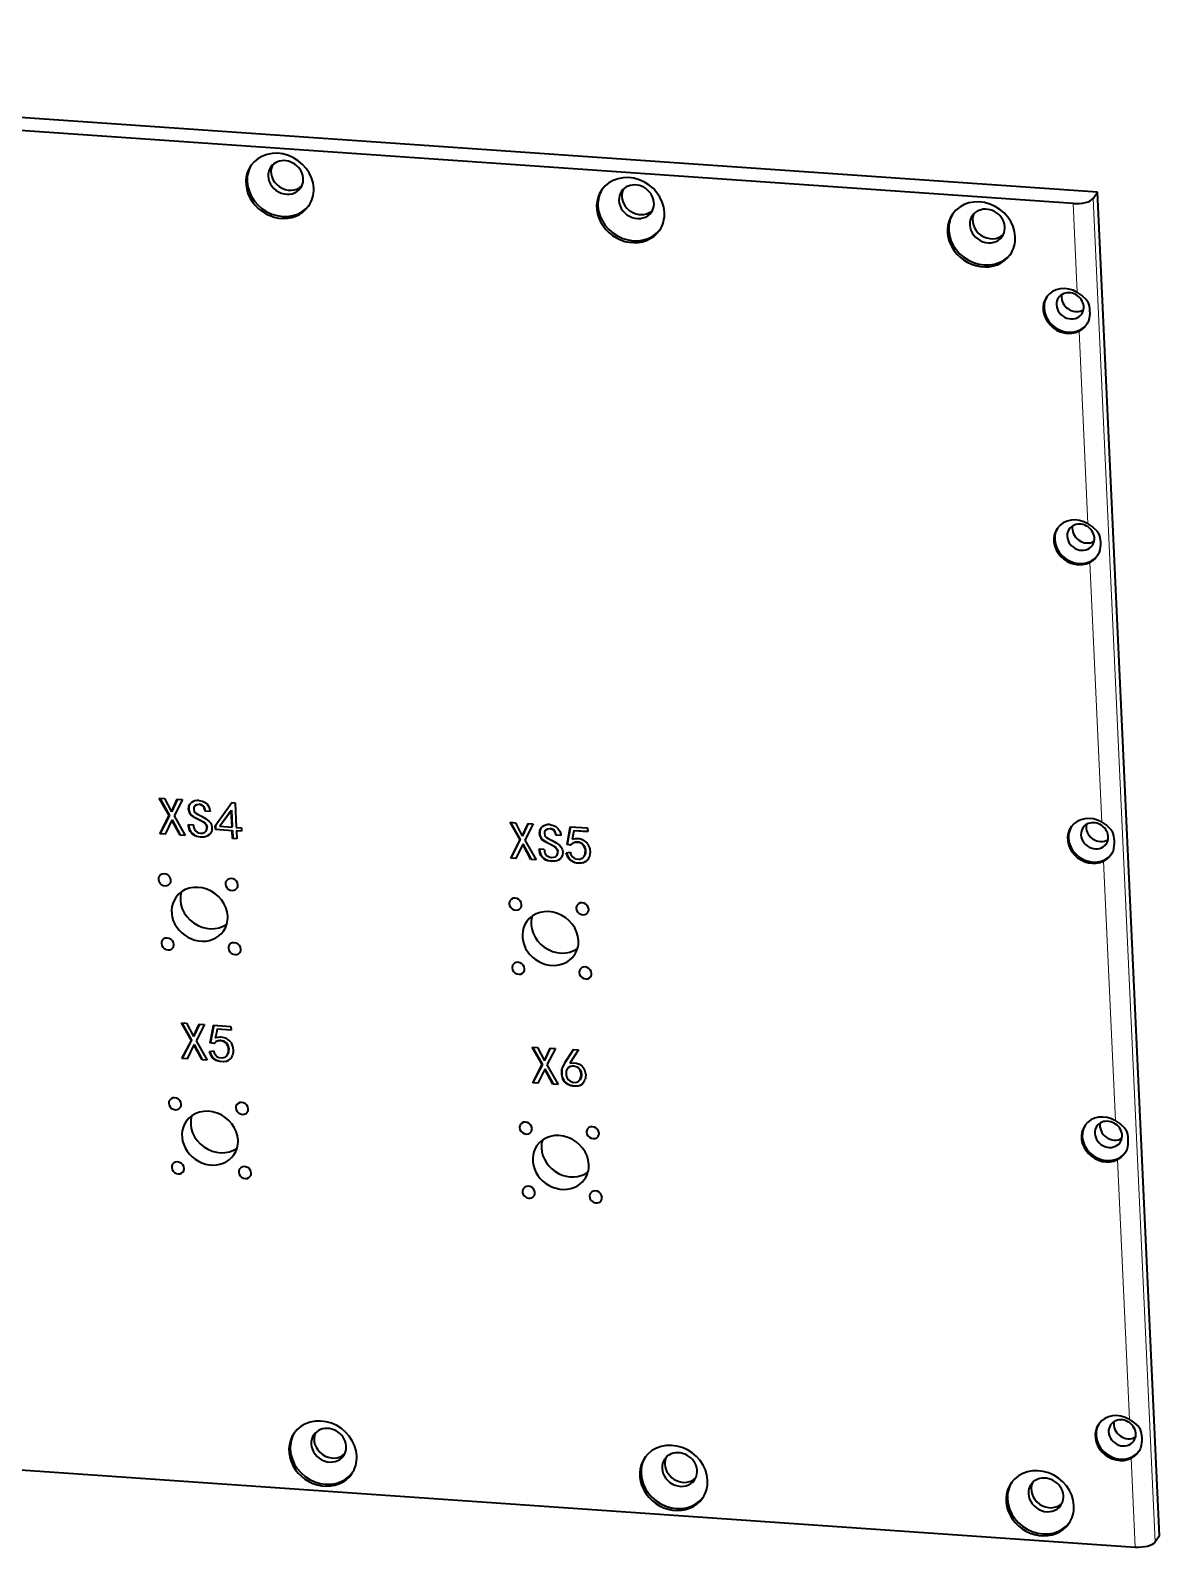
# Model space of a CAD drawing. Header units: millimetres. Extents: x -631 to 3210, y -561 to 2288.
# Drawn here: x 2818.6 to 2958, y 886.9 to 1074.2 of the extents above; entities that cross this region are included whole.
import ezdxf

# ---------------------------------------------------------------- set-up
doc = ezdxf.new("R2010")
doc.units = ezdxf.units.MM
doc.layers.get('0').update_dxf_attribs({"lineweight": 18})

msp = doc.modelspace()

# ---------------------------------------------------------------- linework, layer by layer
at = {"color": 7, "lineweight": 35}
for p, q in [((2950.302, 1054.247), (2661.716, 1074.229)), ((2947.299, 1052.849), (2662.561, 1072.565)), ((2957.968, 888.393), (2950.302, 1054.247)), ((2670.227, 906.711), (2954.965, 886.995))]:
    msp.add_line(p, q, dxfattribs=at)
at = {"color": 7, "lineweight": 13, "ltscale": 0.274456}
msp.add_line((2947.806, 1041.882), (2947.299, 1052.849), dxfattribs=at)
at = {"color": 7, "lineweight": 35, "ltscale": 0.023417}
for p, q in [((2949.763, 1053.481), (2950.302, 1054.247)), ((2957.968, 888.393), (2957.429, 887.627))]:
    msp.add_line(p, q, dxfattribs=at)
at = {"color": 7, "lineweight": 13}
for p, q in [((2957.429, 887.627), (2949.763, 1053.481)), ((2949.126, 1013.318), (2948.027, 1037.094)), ((2950.83, 976.462), (2949.347, 1008.531)), ((2952.533, 939.605), (2951.051, 971.674)), ((2954.237, 902.749), (2952.754, 934.818))]:
    msp.add_line(p, q, dxfattribs=at)
at = {"color": 7, "lineweight": 35, "ltscale": 0.062492}
for p, q in [((2835.758, 977.285), (2834.526, 979.46)), ((2881.767, 946.545), (2880.535, 948.72))]:
    msp.add_line(p, q, dxfattribs=at)
at = {"color": 7, "lineweight": 35, "ltscale": 0.01625}
for p, q in [((2834.526, 979.46), (2835.175, 979.415)), ((2836.742, 979.306), (2837.391, 979.261)), ((2877.815, 976.462), (2878.463, 976.417)), ((2835.244, 974.998), (2834.596, 975.043)), ((2837.73, 974.826), (2837.082, 974.871)), ((2844.013, 975.836), (2844.662, 975.791)), ((2844.682, 975.351), (2844.034, 975.396)), ((2878.532, 972.001), (2877.884, 972.046)), ((2877.911, 972.084), (2878.559, 972.039)), ((2881.018, 971.829), (2880.37, 971.874)), ((2837.247, 951.717), (2837.896, 951.672)), ((2882.751, 948.567), (2883.399, 948.522)), ((2837.965, 947.256), (2837.316, 947.301)), ((2837.343, 947.339), (2837.992, 947.294)), ((2840.451, 947.084), (2839.802, 947.129)), ((2881.253, 944.259), (2880.605, 944.303)), ((2880.631, 944.342), (2881.28, 944.297)), ((2883.739, 944.086), (2883.09, 944.131))]:
    msp.add_line(p, q, dxfattribs=at)
at = {"color": 7, "lineweight": 35, "ltscale": 0.061289}
msp.add_line((2834.577, 979.456), (2835.785, 977.323), dxfattribs=at)
at = {"color": 7, "lineweight": 35, "ltscale": 0.046691}
msp.add_line((2835.175, 979.415), (2836.033, 977.756), dxfattribs=at)
at = {"color": 7, "lineweight": 35, "ltscale": 0.042627}
for p, q in [((2836.033, 977.756), (2836.742, 979.306)), ((2879.32, 974.758), (2880.03, 976.309)), ((2882.041, 947.016), (2882.751, 948.567))]:
    msp.add_line(p, q, dxfattribs=at)
at = {"color": 7, "lineweight": 35, "ltscale": 0.001169}
for p, q in [((2836.06, 977.794), (2836.033, 977.756)), ((2838.961, 978.548), (2838.934, 978.509)), ((2840.017, 978.423), (2839.99, 978.385)), ((2843.405, 977.916), (2843.432, 977.954)), ((2835.785, 977.323), (2835.758, 977.285)), ((2842.014, 976.014), (2841.987, 975.976)), ((2843.5, 975.871), (2843.527, 975.91)), ((2834.623, 975.081), (2834.596, 975.043)), ((2838.581, 975.117), (2838.554, 975.079)), ((2841.466, 975.614), (2841.44, 975.575)), ((2843.52, 975.431), (2843.547, 975.47)), ((2844.061, 975.434), (2844.034, 975.396)), ((2882.16, 975.461), (2882.133, 975.423)), ((2882.249, 975.55), (2882.222, 975.512)), ((2883.305, 975.426), (2883.278, 975.387)), ((2883.491, 974.897), (2883.464, 974.858)), ((2885.7, 975.466), (2885.673, 975.428)), ((2879.394, 973.787), (2879.367, 973.749)), ((2884.863, 973.77), (2884.836, 973.731)), ((2877.911, 972.084), (2877.884, 972.046)), ((2880.397, 971.912), (2880.37, 971.874)), ((2886.101, 971.465), (2886.074, 971.427)), ((2838.78, 950.052), (2838.753, 950.013)), ((2841.674, 950.961), (2841.647, 950.922)), ((2838.827, 949.042), (2838.8, 949.004)), ((2841.298, 949.181), (2841.272, 949.142)), ((2837.343, 947.339), (2837.316, 947.301)), ((2839.829, 947.167), (2839.802, 947.129)), ((2842.074, 946.96), (2842.047, 946.922)), ((2843.299, 947.262), (2843.273, 947.224)), ((2881.794, 946.583), (2881.767, 946.545)), ((2882.115, 946.045), (2882.088, 946.007)), ((2884.26, 946.217), (2884.287, 946.256)), ((2885.438, 946.368), (2885.465, 946.406)), ((2880.631, 944.342), (2880.605, 944.303)), ((2883.117, 944.17), (2883.09, 944.131)), ((2884.182, 945.618), (2884.155, 945.58))]:
    msp.add_line(p, q, dxfattribs=at)
at = {"color": 7, "lineweight": 35, "ltscale": 0.041554}
for p, q in [((2836.751, 979.306), (2836.06, 977.794)), ((2880.039, 976.308), (2879.348, 974.797)), ((2882.76, 948.566), (2882.068, 947.054))]:
    msp.add_line(p, q, dxfattribs=at)
at = {"color": 7, "lineweight": 35, "ltscale": 0.056731}
for p, q in [((2837.391, 979.261), (2836.353, 977.243)), ((2880.679, 976.264), (2879.641, 974.246)), ((2840.111, 951.519), (2839.073, 949.501))]:
    msp.add_line(p, q, dxfattribs=at)
at = {"color": 7, "lineweight": 13, "ltscale": 0.001169}
for p, q in [((2838.174, 978.086), (2838.147, 978.048)), ((2838.16, 976.049), (2838.133, 976.011)), ((2838.469, 977.389), (2838.442, 977.351)), ((2840.167, 976.349), (2840.14, 976.31)), ((2839.651, 974.682), (2839.624, 974.643)), ((2840.431, 975.866), (2840.404, 975.828)), ((2840.69, 974.945), (2840.663, 974.907)), ((2881.462, 975.089), (2881.435, 975.051)), ((2885.848, 974.011), (2885.821, 973.973)), ((2881.448, 973.052), (2881.421, 973.013)), ((2882.728, 973.803), (2882.701, 973.765)), ((2883.455, 973.351), (2883.428, 973.313)), ((2883.719, 972.869), (2883.692, 972.83)), ((2887.132, 973.045), (2887.105, 973.007)), ((2882.939, 971.684), (2882.912, 971.646)), ((2885.297, 971.796), (2885.271, 971.758)), ((2886.799, 971.494), (2886.773, 971.456)), ((2842.442, 949.459), (2842.416, 949.421)), ((2842.89, 949.122), (2842.863, 949.084)), ((2841.272, 947.291), (2841.245, 947.253)), ((2842.774, 946.989), (2842.747, 946.951)), ((2886.196, 946.152), (2886.223, 946.19)), ((2884.895, 944.176), (2884.868, 944.137)), ((2886.588, 945.386), (2886.615, 945.424)), ((2886.7, 944.154), (2886.673, 944.115)), ((2885.85, 943.916), (2885.823, 943.878))]:
    msp.add_line(p, q, dxfattribs=at)
at = {"color": 7, "lineweight": 35, "ltscale": 0.00117}
msp.add_line((2838.872, 978.459), (2838.845, 978.42), dxfattribs=at)
at = {"color": 7, "lineweight": 35, "ltscale": 0.001176}
for p, q in [((2840.203, 977.894), (2840.176, 977.856)), ((2836.107, 976.785), (2836.079, 976.746)), ((2837.109, 974.909), (2837.082, 974.871)), ((2843.593, 974.486), (2843.566, 974.448)), ((2879.073, 974.325), (2879.046, 974.287)), ((2879.348, 974.797), (2879.32, 974.758)), ((2885.325, 973.686), (2885.297, 973.648)), ((2881.869, 972.12), (2881.841, 972.081)), ((2887.326, 971.767), (2887.298, 971.729)), ((2838.506, 949.581), (2838.479, 949.542)), ((2840.837, 949.264), (2840.81, 949.226)), ((2882.068, 947.054), (2882.041, 947.016)), ((2884.635, 946.877), (2884.608, 946.838))]:
    msp.add_line(p, q, dxfattribs=at)
at = {"color": 7, "lineweight": 35, "ltscale": 0.015577}
for p, q in [((2840.797, 977.813), (2840.176, 977.856)), ((2838.125, 976.192), (2838.747, 976.149)), ((2884.086, 974.815), (2883.464, 974.858))]:
    msp.add_line(p, q, dxfattribs=at)
at = {"color": 7, "lineweight": 35, "ltscale": 0.01483}
msp.add_line((2840.203, 977.894), (2840.795, 977.853), dxfattribs=at)
at = {"color": 7, "lineweight": 35, "ltscale": 0.088293}
msp.add_line((2841.419, 976.015), (2843.468, 978.892), dxfattribs=at)
at = {"color": 7, "lineweight": 35, "ltscale": 0.06008}
for p, q in [((2843.405, 977.916), (2841.987, 975.976)), ((2842.014, 976.014), (2843.432, 977.954))]:
    msp.add_line(p, q, dxfattribs=at)
at = {"color": 7, "lineweight": 35, "ltscale": 0.051173}
for p, q in [((2843.5, 975.871), (2843.405, 977.916)), ((2843.432, 977.954), (2843.527, 975.91))]:
    msp.add_line(p, q, dxfattribs=at)
at = {"color": 7, "lineweight": 35, "ltscale": 0.010156}
msp.add_line((2843.468, 978.892), (2843.873, 978.864), dxfattribs=at)
at = {"color": 7, "lineweight": 35, "ltscale": 0.075787}
msp.add_line((2843.873, 978.864), (2844.013, 975.836), dxfattribs=at)
at = {"color": 7, "lineweight": 35, "ltscale": 0.063126}
for p, q in [((2834.596, 975.043), (2835.758, 977.285)), ((2835.785, 977.323), (2834.623, 975.081)), ((2879.073, 974.325), (2877.911, 972.084)), ((2838.506, 949.581), (2837.343, 947.339))]:
    msp.add_line(p, q, dxfattribs=at)
at = {"color": 7, "lineweight": 35, "ltscale": 0.048433}
for p, q in [((2836.079, 976.746), (2835.244, 974.998)), ((2879.367, 973.749), (2878.532, 972.001)), ((2838.8, 949.004), (2837.965, 947.256)), ((2882.088, 946.007), (2881.253, 944.259))]:
    msp.add_line(p, q, dxfattribs=at)
at = {"color": 7, "lineweight": 35, "ltscale": 0.053162}
for p, q in [((2837.082, 974.871), (2836.079, 976.746)), ((2836.107, 976.785), (2837.109, 974.909)), ((2880.37, 971.874), (2879.367, 973.749)), ((2879.394, 973.787), (2880.397, 971.912)), ((2839.802, 947.129), (2838.8, 949.004)), ((2838.827, 949.042), (2839.829, 947.167)), ((2883.09, 944.131), (2882.088, 946.007)), ((2882.115, 946.045), (2883.117, 944.17))]:
    msp.add_line(p, q, dxfattribs=at)
at = {"color": 7, "lineweight": 35, "ltscale": 0.069556}
for p, q in [((2836.353, 977.243), (2837.73, 974.826)), ((2879.641, 974.246), (2881.018, 971.829)), ((2839.073, 949.501), (2840.451, 947.084)), ((2882.361, 946.504), (2883.739, 944.086))]:
    msp.add_line(p, q, dxfattribs=at)
at = {"color": 7, "lineweight": 35, "ltscale": 0.004534}
for p, q in [((2838.133, 976.011), (2838.125, 976.192)), ((2881.421, 973.013), (2881.413, 973.194))]:
    msp.add_line(p, q, dxfattribs=at)
at = {"color": 7, "lineweight": 35, "ltscale": 0.003526}
msp.add_line((2838.154, 976.19), (2838.16, 976.049), dxfattribs=at)
at = {"color": 7, "lineweight": 35, "ltscale": 0.003886}
msp.add_line((2838.747, 976.149), (2838.753, 975.994), dxfattribs=at)
at = {"color": 7, "lineweight": 13, "ltscale": 0.001176}
for p, q in [((2839.441, 976.8), (2839.413, 976.762)), ((2881.757, 974.392), (2881.73, 974.353)), ((2886.469, 973.965), (2886.441, 973.926)), ((2886.917, 973.628), (2886.889, 973.589)), ((2883.978, 971.948), (2883.95, 971.909)), ((2841.822, 949.506), (2841.795, 949.467)), ((2843.106, 948.54), (2843.079, 948.501)), ((2884.326, 944.834), (2884.298, 944.796))]:
    msp.add_line(p, q, dxfattribs=at)
at = {"color": 7, "lineweight": 35, "ltscale": 0.011012}
for p, q in [((2841.44, 975.575), (2841.419, 976.015)), ((2844.662, 975.791), (2844.682, 975.351))]:
    msp.add_line(p, q, dxfattribs=at)
at = {"color": 7, "lineweight": 35, "ltscale": 0.011011}
msp.add_line((2841.446, 976.054), (2841.466, 975.614), dxfattribs=at)
at = {"color": 7, "lineweight": 35, "ltscale": 0.03792}
msp.add_line((2841.987, 975.976), (2843.5, 975.871), dxfattribs=at)
at = {"color": 7, "lineweight": 35, "ltscale": 0.062486}
for p, q in [((2879.046, 974.287), (2877.815, 976.462)), ((2838.479, 949.542), (2837.247, 951.717))]:
    msp.add_line(p, q, dxfattribs=at)
at = {"color": 7, "lineweight": 35, "ltscale": 0.061295}
for p, q in [((2877.865, 976.459), (2879.073, 974.325)), ((2837.297, 951.714), (2838.506, 949.581))]:
    msp.add_line(p, q, dxfattribs=at)
at = {"color": 7, "lineweight": 35, "ltscale": 0.046686}
for p, q in [((2878.463, 976.417), (2879.32, 974.758)), ((2881.184, 948.675), (2882.041, 947.016))]:
    msp.add_line(p, q, dxfattribs=at)
at = {"color": 7, "lineweight": 35, "ltscale": 0.016262}
for p, q in [((2880.03, 976.309), (2880.679, 976.264)), ((2834.623, 975.081), (2835.272, 975.036)), ((2839.462, 951.564), (2840.111, 951.519)), ((2880.535, 948.72), (2881.184, 948.675))]:
    msp.add_line(p, q, dxfattribs=at)
at = {"color": 7, "lineweight": 35, "ltscale": 0.054706}
for p, q in [((2885.266, 975.921), (2884.863, 973.77)), ((2841.24, 951.415), (2840.837, 949.264))]:
    msp.add_line(p, q, dxfattribs=at)
at = {"color": 7, "lineweight": 35, "ltscale": 0.053497}
for p, q in [((2885.246, 975.922), (2887.381, 975.774)), ((2841.22, 951.416), (2843.355, 951.269))]:
    msp.add_line(p, q, dxfattribs=at)
at = {"color": 7, "lineweight": 35, "ltscale": 0.014977}
for p, q in [((2837.109, 974.909), (2837.707, 974.868)), ((2880.397, 971.912), (2880.994, 971.87)), ((2839.829, 947.167), (2840.427, 947.126)), ((2883.117, 944.17), (2883.715, 944.128))]:
    msp.add_line(p, q, dxfattribs=at)
at = {"color": 7, "lineweight": 35, "ltscale": 0.001189}
msp.add_line((2840.297, 975.41), (2840.27, 975.371), dxfattribs=at)
at = {"color": 7, "lineweight": 35, "ltscale": 0.052139}
for p, q in [((2843.52, 975.431), (2841.44, 975.575)), ((2841.466, 975.614), (2843.547, 975.47))]:
    msp.add_line(p, q, dxfattribs=at)
at = {"color": 7, "lineweight": 35, "ltscale": 0.024614}
for p, q in [((2843.566, 974.448), (2843.52, 975.431)), ((2844.034, 975.396), (2844.079, 974.412))]:
    msp.add_line(p, q, dxfattribs=at)
at = {"color": 7, "lineweight": 35, "ltscale": 0.024615}
msp.add_line((2843.547, 975.47), (2843.593, 974.486), dxfattribs=at)
at = {"color": 7, "lineweight": 35, "ltscale": 0.012873}
msp.add_line((2844.079, 974.412), (2843.566, 974.448), dxfattribs=at)
at = {"color": 7, "lineweight": 35, "ltscale": 0.012138}
msp.add_line((2843.593, 974.486), (2844.077, 974.452), dxfattribs=at)
at = {"color": 7, "lineweight": 35, "ltscale": 0.015528}
msp.add_line((2844.061, 975.434), (2844.68, 975.391), dxfattribs=at)
at = {"color": 7, "lineweight": 35, "ltscale": 0.063121}
for p, q in [((2877.884, 972.046), (2879.046, 974.287)), ((2881.794, 946.583), (2880.631, 944.342))]:
    msp.add_line(p, q, dxfattribs=at)
at = {"color": 7, "lineweight": 35, "ltscale": 0.014843}
msp.add_line((2883.491, 974.897), (2884.083, 974.856), dxfattribs=at)
at = {"color": 7, "lineweight": 35, "ltscale": 0.043329}
msp.add_line((2887.402, 975.308), (2885.673, 975.428), dxfattribs=at)
at = {"color": 7, "lineweight": 35, "ltscale": 0.042607}
msp.add_line((2885.7, 975.466), (2887.4, 975.348), dxfattribs=at)
at = {"color": 7, "lineweight": 35, "ltscale": 0.011659}
for p, q in [((2887.381, 975.774), (2887.402, 975.308)), ((2843.355, 951.269), (2843.377, 950.803))]:
    msp.add_line(p, q, dxfattribs=at)
at = {"color": 7, "lineweight": 35, "ltscale": 0.015565}
for p, q in [((2881.413, 973.194), (2882.034, 973.151)), ((2885.64, 948.418), (2886.261, 948.375))]:
    msp.add_line(p, q, dxfattribs=at)
at = {"color": 7, "lineweight": 35, "ltscale": 0.003525}
msp.add_line((2881.442, 973.192), (2881.448, 973.052), dxfattribs=at)
at = {"color": 7, "lineweight": 35, "ltscale": 0.003887}
msp.add_line((2882.034, 973.151), (2882.042, 972.996), dxfattribs=at)
at = {"color": 7, "lineweight": 35, "ltscale": 0.001188}
msp.add_line((2883.585, 972.412), (2883.558, 972.373), dxfattribs=at)
at = {"color": 7, "lineweight": 35, "ltscale": 0.012248}
for p, q in [((2884.75, 972.68), (2885.23, 972.775)), ((2840.724, 948.174), (2841.204, 948.27))]:
    msp.add_line(p, q, dxfattribs=at)
at = {"color": 7, "lineweight": 35, "ltscale": 0.011723}
for p, q in [((2885.297, 973.648), (2884.836, 973.731)), ((2840.837, 949.264), (2841.298, 949.181))]:
    msp.add_line(p, q, dxfattribs=at)
at = {"color": 7, "lineweight": 35, "ltscale": 0.011735}
for p, q in [((2884.863, 973.77), (2885.325, 973.686)), ((2841.272, 949.142), (2840.81, 949.226))]:
    msp.add_line(p, q, dxfattribs=at)
at = {"color": 7, "lineweight": 35, "ltscale": 0.001171}
msp.add_line((2886.965, 972.272), (2886.938, 972.233), dxfattribs=at)
at = {"color": 7, "lineweight": 35, "ltscale": 0.046692}
msp.add_line((2837.896, 951.672), (2838.753, 950.013), dxfattribs=at)
at = {"color": 7, "lineweight": 35, "ltscale": 0.042621}
msp.add_line((2838.753, 950.013), (2839.462, 951.564), dxfattribs=at)
at = {"color": 7, "lineweight": 35, "ltscale": 0.041553}
msp.add_line((2839.472, 951.563), (2838.78, 950.052), dxfattribs=at)
at = {"color": 7, "lineweight": 35, "ltscale": 0.043341}
msp.add_line((2843.377, 950.803), (2841.647, 950.922), dxfattribs=at)
at = {"color": 7, "lineweight": 35, "ltscale": 0.042619}
msp.add_line((2841.674, 950.961), (2843.375, 950.843), dxfattribs=at)
at = {"color": 7, "lineweight": 35, "ltscale": 0.06312}
for p, q in [((2837.316, 947.301), (2838.479, 949.542)), ((2880.605, 944.303), (2881.767, 946.545))]:
    msp.add_line(p, q, dxfattribs=at)
at = {"color": 7, "lineweight": 35, "ltscale": 0.061288}
msp.add_line((2880.586, 948.716), (2881.794, 946.583), dxfattribs=at)
at = {"color": 7, "lineweight": 35, "ltscale": 0.056726}
msp.add_line((2883.399, 948.522), (2882.361, 946.504), dxfattribs=at)
at = {"color": 7, "lineweight": 35, "ltscale": 0.04717}
msp.add_line((2884.608, 946.838), (2885.64, 948.418), dxfattribs=at)
at = {"color": 7, "lineweight": 35, "ltscale": 0.04602}
msp.add_line((2885.642, 948.418), (2884.635, 946.877), dxfattribs=at)
at = {"color": 7, "lineweight": 35, "ltscale": 0.048543}
msp.add_line((2886.261, 948.375), (2885.205, 946.745), dxfattribs=at)
at = {"color": 7, "lineweight": 35, "ltscale": 0.001178}
msp.add_line((2842.939, 947.766), (2842.912, 947.728), dxfattribs=at)
at = {"color": 7, "lineweight": 35, "ltscale": 0.001164}
msp.add_line((2884.92, 946.123), (2884.894, 946.085), dxfattribs=at)
at = {"color": 7, "lineweight": 35, "ltscale": 0.00125}
msp.add_line((2886.441, 944.689), (2886.412, 944.648), dxfattribs=at)
at = {"color": 7, "lineweight": 13, "ltscale": 0.274457}
msp.add_line((2954.965, 886.995), (2954.458, 897.961), dxfattribs=at)
at = {"color": 7, "lineweight": 35}
for points in [[(2947.806, 1041.882), (2948.409, 1041.472), (2948.918, 1041.013), (2949.123, 1040.766)], [(2948.994, 1037.957), (2948.743, 1037.645), (2948.454, 1037.372), (2948.027, 1037.094)], [(2949.126, 1013.318), (2949.729, 1012.908), (2950.238, 1012.449), (2950.443, 1012.203)], [(2950.314, 1009.393), (2950.063, 1009.081), (2949.774, 1008.808), (2949.347, 1008.531)], [(2838.147, 978.048), (2838.182, 978.433), (2838.306, 978.702)], [(2838.319, 978.721), (2838.224, 978.523), (2838.179, 978.302), (2838.174, 978.086)], [(2838.846, 978.42), (2838.781, 978.276), (2838.765, 978.082)], [(2838.765, 978.082), (2838.816, 977.816), (2838.919, 977.659)], [(2839.439, 978.655), (2839.114, 978.614), (2838.934, 978.509)], [(2838.961, 978.548), (2839.077, 978.626), (2839.222, 978.676), (2839.466, 978.693)], [(2839.415, 979.173), (2839.862, 979.084), (2840.174, 978.926), (2840.434, 978.689)], [(2840.434, 978.689), (2840.652, 978.361), (2840.775, 977.999), (2840.797, 977.813)], [(2838.554, 975.079), (2838.342, 975.324), (2838.204, 975.609), (2838.133, 976.011)], [(2838.16, 976.049), (2838.219, 975.687), (2838.37, 975.359), (2838.581, 975.117)], [(2839.413, 976.762), (2839.002, 976.96), (2838.613, 977.199), (2838.442, 977.351)], [(2838.469, 977.389), (2838.701, 977.194), (2838.886, 977.078), (2839.441, 976.8)], [(2838.753, 975.994), (2838.78, 975.795), (2838.85, 975.602), (2839.024, 975.381)], [(2838.919, 977.659), (2839.013, 977.581), (2839.222, 977.45), (2839.717, 977.208)], [(2840.14, 976.31), (2840.01, 976.423), (2839.721, 976.609), (2839.413, 976.762)], [(2839.441, 976.8), (2839.959, 976.518), (2840.167, 976.349)], [(2839.717, 977.208), (2840.218, 976.937), (2840.666, 976.583)], [(2840.404, 975.828), (2840.369, 975.987), (2840.289, 976.135), (2840.14, 976.31)], [(2840.167, 976.349), (2840.311, 976.181), (2840.405, 976.003), (2840.431, 975.866)], [(2840.666, 976.583), (2840.833, 976.384), (2840.953, 976.158), (2841.024, 975.836)], [(2882.703, 976.175), (2883.15, 976.087), (2883.462, 975.928), (2883.722, 975.692)], [(2884.836, 973.731), (2884.919, 974.169), (2885.246, 975.922)], [(2950.83, 976.462), (2951.432, 976.052), (2951.941, 975.593), (2952.147, 975.346)], [(2839.624, 974.643), (2839.163, 974.719), (2838.941, 974.8), (2838.733, 974.92), (2838.554, 975.079)], [(2838.581, 975.117), (2838.839, 974.906), (2839.149, 974.769), (2839.651, 974.682)], [(2839.024, 975.381), (2839.177, 975.261), (2839.352, 975.181), (2839.602, 975.135)], [(2839.602, 975.135), (2839.871, 975.139), (2840.117, 975.219), (2840.213, 975.299)], [(2840.663, 974.907), (2840.486, 974.789), (2840.287, 974.706), (2839.963, 974.644), (2839.624, 974.643)], [(2839.651, 974.682), (2840.066, 974.69), (2840.439, 974.791), (2840.69, 974.945)], [(2841.024, 975.836), (2840.986, 975.418), (2840.841, 975.098)], [(2881.435, 975.051), (2881.47, 975.436), (2881.594, 975.705)], [(2881.607, 975.723), (2881.512, 975.526), (2881.466, 975.304), (2881.462, 975.089)], [(2882.701, 973.765), (2882.29, 973.963), (2881.901, 974.202), (2881.73, 974.353)], [(2881.757, 974.392), (2881.989, 974.197), (2882.174, 974.08), (2882.728, 973.803)], [(2882.133, 975.423), (2882.069, 975.279), (2882.053, 975.085)], [(2882.053, 975.085), (2882.104, 974.819), (2882.207, 974.662)], [(2882.207, 974.662), (2882.301, 974.584), (2882.51, 974.453), (2883.005, 974.21)], [(2882.727, 975.658), (2882.402, 975.617), (2882.222, 975.512)], [(2882.249, 975.55), (2882.365, 975.628), (2882.509, 975.678), (2882.753, 975.696)], [(2883.005, 974.21), (2883.506, 973.939), (2883.954, 973.586)], [(2883.722, 975.692), (2883.94, 975.363), (2884.063, 975.002), (2884.086, 974.815)], [(2885.673, 975.428), (2885.592, 974.988), (2885.455, 974.334)], [(2881.841, 972.081), (2881.629, 972.327), (2881.492, 972.611), (2881.421, 973.013)], [(2881.448, 973.052), (2881.507, 972.689), (2881.658, 972.362), (2881.869, 972.12)], [(2882.042, 972.996), (2882.068, 972.797), (2882.138, 972.605), (2882.313, 972.384)], [(2882.313, 972.384), (2882.465, 972.264), (2882.64, 972.183), (2882.889, 972.138)], [(2883.428, 973.313), (2883.297, 973.426), (2883.009, 973.612), (2882.701, 973.765)], [(2882.728, 973.803), (2883.246, 973.521), (2883.455, 973.351)], [(2882.889, 972.138), (2883.159, 972.141), (2883.404, 972.221), (2883.502, 972.302)], [(2883.692, 972.83), (2883.657, 972.99), (2883.577, 973.138), (2883.428, 973.313)], [(2883.455, 973.351), (2883.599, 973.184), (2883.692, 973.005), (2883.719, 972.869)], [(2883.954, 973.586), (2884.121, 973.386), (2884.241, 973.161), (2884.312, 972.839)], [(2884.312, 972.839), (2884.274, 972.42), (2884.129, 972.101)], [(2885.271, 971.758), (2885.11, 971.908), (2884.982, 972.083), (2884.808, 972.473), (2884.75, 972.68)], [(2884.784, 972.687), (2884.914, 972.306), (2885.105, 971.984), (2885.297, 971.796)], [(2885.23, 972.775), (2885.325, 972.5), (2885.508, 972.204), (2885.66, 972.065), (2885.914, 971.952)], [(2887.105, 973.007), (2887.06, 973.249), (2886.889, 973.589)], [(2886.917, 973.628), (2887.052, 973.382), (2887.132, 973.045)], [(2887.025, 972.393), (2887.083, 972.589), (2887.105, 973.007)], [(2887.132, 973.045), (2887.109, 972.623), (2887.052, 972.431)], [(2887.364, 973.814), (2887.46, 973.652), (2887.603, 973.308)], [(2887.681, 972.786), (2887.673, 972.587), (2887.6, 972.198)], [(2887.603, 973.308), (2887.643, 973.17), (2887.681, 972.786)], [(2952.018, 972.536), (2951.767, 972.224), (2951.478, 971.952), (2951.051, 971.674)], [(2882.912, 971.646), (2882.451, 971.721), (2882.229, 971.803), (2882.022, 971.922), (2881.841, 972.081)], [(2881.869, 972.12), (2882.127, 971.909), (2882.437, 971.772), (2882.939, 971.684)], [(2883.95, 971.909), (2883.774, 971.792), (2883.575, 971.709), (2883.251, 971.647), (2882.912, 971.646)], [(2882.939, 971.684), (2883.354, 971.693), (2883.727, 971.793), (2883.978, 971.948)], [(2886.074, 971.427), (2885.818, 971.474), (2885.572, 971.572), (2885.271, 971.758)], [(2885.297, 971.796), (2885.649, 971.587), (2886.023, 971.473), (2886.101, 971.465)], [(2885.914, 971.952), (2886.314, 971.906), (2886.507, 971.932), (2886.641, 971.981)], [(2886.773, 971.456), (2886.5, 971.405), (2886.074, 971.427)], [(2886.101, 971.465), (2886.462, 971.439), (2886.799, 971.494)], [(2840.81, 949.226), (2840.893, 949.664), (2841.22, 951.416)], [(2841.647, 950.922), (2841.566, 950.483), (2841.428, 949.828)], [(2841.245, 947.253), (2841.084, 947.402), (2840.957, 947.578), (2840.782, 947.968), (2840.724, 948.174)], [(2840.758, 948.181), (2840.887, 947.801), (2841.079, 947.479), (2841.272, 947.291)], [(2841.204, 948.27), (2841.299, 947.995), (2841.482, 947.698), (2841.633, 947.559), (2841.888, 947.446)], [(2843.079, 948.501), (2843.034, 948.743), (2842.863, 949.084)], [(2842.89, 949.122), (2843.026, 948.876), (2843.106, 948.54)], [(2843, 947.888), (2843.057, 948.084), (2843.079, 948.501)], [(2843.106, 948.54), (2843.083, 948.117), (2843.026, 947.926)], [(2843.338, 949.309), (2843.434, 949.147), (2843.577, 948.802)], [(2843.655, 948.281), (2843.647, 948.081), (2843.574, 947.693)], [(2843.577, 948.802), (2843.617, 948.665), (2843.655, 948.281)], [(2842.047, 946.922), (2841.792, 946.969), (2841.546, 947.067), (2841.245, 947.253)], [(2841.272, 947.291), (2841.623, 947.081), (2841.997, 946.968), (2842.074, 946.96)], [(2841.888, 947.446), (2842.288, 947.401), (2842.481, 947.427), (2842.614, 947.476)], [(2842.747, 946.951), (2842.474, 946.899), (2842.047, 946.922)], [(2842.074, 946.96), (2842.437, 946.934), (2842.774, 946.989)], [(2885.438, 946.368), (2885.209, 946.315), (2885.013, 946.209), (2884.894, 946.085)], [(2884.92, 946.123), (2885.039, 946.246), (2885.187, 946.333), (2885.465, 946.406)], [(2885.205, 946.745), (2885.672, 946.781), (2886.022, 946.743), (2886.366, 946.608)], [(2886.196, 946.152), (2885.95, 946.283), (2885.679, 946.353), (2885.438, 946.368)], [(2885.465, 946.406), (2885.779, 946.379), (2886.083, 946.274), (2886.223, 946.19)], [(2886.588, 945.386), (2886.553, 945.632), (2886.469, 945.849), (2886.35, 946.017), (2886.196, 946.152)], [(2886.223, 946.19), (2886.474, 945.925), (2886.577, 945.68), (2886.615, 945.424)], [(2886.366, 946.608), (2886.705, 946.356), (2886.962, 946.03)], [(2884.733, 945.308), (2884.771, 945.088), (2884.858, 944.888), (2885.032, 944.668)], [(2885.823, 943.878), (2885.56, 943.898), (2885.3, 943.949), (2884.868, 944.137)], [(2884.895, 944.176), (2885.293, 943.997), (2885.737, 943.922), (2885.85, 943.916)], [(2885.692, 944.364), (2885.883, 944.351), (2886.062, 944.382), (2886.218, 944.458), (2886.355, 944.577)], [(2886.673, 944.115), (2886.448, 943.979), (2886.191, 943.901), (2885.823, 943.878)], [(2885.85, 943.916), (2886.198, 943.936), (2886.503, 944.03), (2886.7, 944.154)], [(2886.412, 944.648), (2886.52, 944.861), (2886.578, 945.115), (2886.588, 945.386)], [(2886.615, 945.424), (2886.606, 945.16), (2886.55, 944.907), (2886.441, 944.688)], [(2887.154, 945.372), (2887.133, 944.921), (2887.081, 944.705)], [(2952.533, 939.605), (2953.136, 939.195), (2953.645, 938.736), (2953.851, 938.49)], [(2953.721, 935.68), (2953.47, 935.368), (2953.181, 935.095), (2952.754, 934.818)], [(2954.237, 902.749), (2954.839, 902.339), (2955.349, 901.88), (2955.554, 901.633)], [(2955.425, 898.823), (2955.174, 898.512), (2954.885, 898.239), (2954.458, 897.961)]]:
    msp.add_lwpolyline(points, dxfattribs=at)
for centre, radius, start, end in [((2893.456, 1053.817), 1.862, 155.05335, 182.99275), ((2947.36, 1041.308), 1.493, 168.22619, 182.75245), ((2945.876, 1039.463), 3.499, 2.29274, 21.87078), ((2945.308, 1039.424), 4.069, 344.79364, 2.5213), ((2946.352, 1039.818), 3.233, 324.83219, 333.11197), ((2947.196, 1010.899), 3.499, 2.29274, 21.87078), ((2947.672, 1011.255), 3.233, 324.83219, 333.11197), ((2946.628, 1010.86), 4.069, 344.79364, 2.5213), ((2839.197, 978.08), 1.05, 181.77369, 223.98981), ((2839.224, 978.118), 1.05, 181.74962, 224.00174), ((2839.031, 978.184), 0.892, 127.2326, 144.42797), ((2839.299, 977.887), 1.29, 84.84944, 128.73312), ((2839.153, 978.205), 0.376, 125.80642, 145.05163), ((2839.182, 978.24), 0.379, 125.66103, 144.74511), ((2839.398, 977.872), 0.783, 40.88225, 86.9991), ((2839.425, 977.911), 0.783, 40.86549, 87.02899), ((2839.176, 977.8), 1.002, 3.18924, 35.69143), ((2839.205, 977.839), 1, 3.15399, 35.7258), ((2882.319, 975.186), 0.892, 127.2326, 144.42797), ((2882.587, 974.89), 1.29, 84.84944, 128.73312), ((2839.547, 975.882), 0.885, 318.78546, 324.69058), ((2839.687, 975.791), 0.719, 324.23104, 2.94382), ((2839.716, 975.828), 0.716, 324.22442, 2.9958), ((2840.043, 975.665), 0.979, 309.26591, 324.61484), ((2840.064, 975.709), 0.987, 309.31485, 323.14125), ((2882.485, 975.083), 1.05, 181.77369, 223.98981), ((2882.512, 975.121), 1.05, 181.74962, 224.00174), ((2882.441, 975.207), 0.376, 125.80642, 145.05163), ((2882.469, 975.243), 0.379, 125.66103, 144.74511), ((2882.686, 974.875), 0.783, 40.88225, 86.9991), ((2882.713, 974.914), 0.783, 40.86549, 87.02899), ((2882.464, 974.803), 1.002, 3.18924, 35.69143), ((2882.493, 974.842), 1, 3.15399, 35.7258), ((2885.986, 973.204), 0.819, 99.72435, 143.95001), ((2886.1, 972.442), 1.998, 87.0239, 108.84435), ((2886.072, 972.801), 1.23, 71.156, 100.46283), ((2886.06, 972.701), 1.742, 61.66696, 85.24765), ((2886.277, 973.06), 1.323, 34.77114, 62.57093), ((2948.9, 974.043), 3.499, 2.29274, 21.87078), ((2948.332, 974.004), 4.069, 344.79364, 2.5213), ((2882.836, 972.885), 0.885, 318.78546, 324.69058), ((2882.976, 972.793), 0.718, 324.2058, 2.96692), ((2883.004, 972.831), 0.716, 324.22442, 2.9958), ((2885.962, 973.162), 0.823, 99.86843, 143.81742), ((2886.045, 972.763), 1.23, 71.15557, 100.45986), ((2886.125, 973.038), 0.943, 35.78096, 70.36242), ((2886.149, 973.072), 0.948, 35.88485, 70.26802), ((2886.299, 972.686), 0.783, 295.86079, 324.69023), ((2886.267, 972.705), 0.82, 324.90566, 337.66554), ((2886.292, 972.745), 0.823, 324.92789, 337.62864), ((2886.433, 972.607), 1.237, 325.2509, 340.69577), ((2949.375, 974.398), 3.233, 324.83219, 333.11197), ((2883.331, 972.667), 0.979, 309.26591, 324.61484), ((2883.352, 972.711), 0.987, 309.31485, 323.14125), ((2886.324, 972.958), 1.568, 286.6307, 308.41518), ((2886.351, 972.996), 1.567, 286.6262, 308.42233), ((2886.557, 972.525), 1.088, 313.00434, 325.11042), ((2886.579, 972.574), 1.099, 312.80822, 322.87292), ((2835.063, 969.453), 0.651, 145.21929, 183.21764), ((2843.335, 968.88), 0.651, 145.21929, 183.21764), ((2878.35, 966.455), 0.651, 145.21929, 183.21764), ((2886.623, 965.882), 0.651, 145.21929, 183.21764), ((2835.429, 961.528), 0.651, 145.21929, 183.21764), ((2843.701, 960.956), 0.651, 145.21929, 183.21764), ((2878.716, 958.531), 0.651, 145.21929, 183.21764), ((2886.989, 957.958), 0.651, 145.21929, 183.21764), ((2842.074, 947.936), 1.998, 87.02392, 108.84436), ((2842.033, 948.195), 1.742, 61.66696, 85.24765), ((2842.249, 948.552), 1.327, 34.80516, 62.53005), ((2841.936, 948.656), 0.823, 99.86845, 143.81738), ((2841.961, 948.699), 0.819, 99.72437, 143.94997), ((2842.019, 948.257), 1.23, 71.15556, 100.45986), ((2842.045, 948.296), 1.23, 71.15598, 100.46284), ((2842.099, 948.533), 0.942, 35.76457, 70.36561), ((2842.123, 948.567), 0.948, 35.88485, 70.26802), ((2842.241, 948.199), 0.82, 324.90566, 337.66554), ((2842.266, 948.239), 0.823, 324.92789, 337.62864), ((2842.273, 948.18), 0.783, 295.86079, 324.69023), ((2842.298, 948.453), 1.568, 286.63073, 308.4151), ((2842.325, 948.491), 1.568, 286.62623, 308.42225), ((2842.531, 948.019), 1.088, 313.00433, 325.11042), ((2842.552, 948.069), 1.099, 312.80821, 322.87291), ((2842.407, 948.102), 1.237, 325.2509, 340.69591), ((2885.639, 945.665), 1.486, 158.15661, 183.27329), ((2885.628, 945.709), 1.449, 157.82044, 183.58724), ((2892.265, 942.123), 8.991, 148.37255, 152.91035), ((2892.31, 942.151), 9.013, 148.37989, 152.9069), ((2885.837, 945.485), 1.118, 151.2321, 189.1538), ((2885.346, 945.766), 0.554, 144.82467, 152.23817), ((2885.682, 945.297), 1.474, 2.90412, 29.79831), ((2885.789, 945.475), 1.638, 176.31901, 204.48256), ((2885.815, 945.513), 1.637, 176.3062, 204.49227), ((2885.624, 945.364), 1.441, 203.22302, 238.36967), ((2885.649, 945.401), 1.439, 203.19126, 238.39952), ((2885.766, 945.39), 1.029, 224.54172, 265.91192), ((2885.83, 945.056), 0.711, 317.58923, 324.90452), ((2885.902, 945.089), 1.242, 308.35809, 324.58203), ((2885.931, 945.127), 1.241, 308.34922, 324.61117), ((2885.874, 945.095), 1.269, 325.1214, 342.08962), ((2836.34, 941.81), 0.651, 145.21929, 183.21764), ((2844.613, 941.237), 0.651, 145.21929, 183.21764), ((2879.628, 938.813), 0.651, 145.21929, 183.21764), ((2887.901, 938.24), 0.651, 145.21929, 183.21764), ((2950.603, 937.186), 3.499, 2.29274, 21.87078), ((2950.035, 937.147), 4.069, 344.79364, 2.5213), ((2951.079, 937.542), 3.233, 324.83219, 333.11197), ((2836.706, 933.886), 0.651, 145.21929, 183.21764), ((2844.979, 933.313), 0.651, 145.21929, 183.21764), ((2952.307, 900.33), 3.499, 2.29274, 21.87078), ((2952.782, 900.685), 3.233, 324.83219, 333.11197), ((2951.739, 900.291), 4.069, 344.79364, 2.5213), ((2898.772, 897.31), 1.862, 155.05335, 182.99275)]:
    msp.add_arc(centre, radius, start, end, dxfattribs=at)
for centre, major_axis, ratio, start_param, end_param in [((2849.393, 1055.036), (3.556, -2.506), 0.8835194, 0.6012684, 3.1415726), ((2850.121, 1056.069), (-1.839, 1.296), 0.8835194, 3.1415726, 6.2831653), ((2849.393, 1055.036), (3.556, -2.506), 0.8835194, 3.1415726, 6.2831653), ((2849.555, 1055.265), (-3.556, 2.506), 0.8835194, 0.0365113, 0.6012684), ((2850.121, 1056.069), (-1.839, 1.296), 0.8835194, 6.2831653, 6.8844538), ((2850.472, 1056.567), (1.839, -1.296), 0.8835194, 3.2952213, 6.1295049), ((2892.681, 1052.038), (3.556, -2.506), 0.8835194, 0.6012684, 3.1415726), ((2849.555, 1055.265), (-3.556, 2.506), 0.8835194, 0.6012684, 3.1050687), ((2850.121, 1056.069), (-1.839, 1.296), 0.8835194, 0.6012684, 3.1415726), ((2849.393, 1055.036), (3.556, -2.506), 0.8835194, 6.2831653, 6.8844538), ((2892.842, 1052.268), (-3.556, 2.506), 0.8835194, 0.0365113, 0.6012684), ((2893.409, 1053.072), (-1.839, 1.296), 0.8835194, 3.1415726, 6.2831653), ((2892.681, 1052.038), (3.556, -2.506), 0.8835194, 3.1415726, 6.2831653), ((2893.409, 1053.072), (-1.839, 1.296), 0.8835194, 6.2831653, 6.8844538), ((2893.409, 1053.072), (-1.839, 1.296), 0.8835194, 0.6012684, 3.1415726), ((2893.76, 1053.57), (1.839, -1.296), 0.8835194, 3.7428611, 6.1295049), ((2935.968, 1049.041), (3.556, -2.506), 0.8835194, 0.6012684, 3.1415726), ((2947.839, 1053.614), (1.998, 0.092), 0.3862469, 4.4210259, 5.9918222), ((2892.842, 1052.268), (-3.556, 2.506), 0.8835194, 0.6012684, 3.1050687), ((2892.681, 1052.038), (3.556, -2.506), 0.8835194, 6.2831653, 6.8844538), ((2935.968, 1049.041), (3.556, -2.506), 0.8835194, 3.1415726, 6.2831653), ((2936.13, 1049.271), (-3.556, 2.506), 0.8835194, 0.0365113, 0.6012684), ((2936.697, 1050.075), (-1.839, 1.296), 0.8835194, 6.2831653, 6.8844538), ((2937.048, 1050.572), (1.839, -1.296), 0.8835194, 3.2952213, 6.1295049), ((2936.697, 1050.075), (-1.839, 1.296), 0.8835194, 3.1415726, 6.2831653), ((2936.13, 1049.271), (-3.556, 2.506), 0.8835194, 0.6012684, 3.1050687), ((2936.697, 1050.075), (-1.839, 1.296), 0.8835194, 0.6012684, 3.1415726), ((2935.968, 1049.041), (3.556, -2.506), 0.8835194, 6.2831653, 6.8844538), ((2946.474, 1039.588), (2.452, -1.728), 0.8835194, 1.648466, 3.1415865), ((2946.919, 1040.22), (-1.43, 1.008), 0.8835194, 3.1415726, 6.2831653), ((2946.582, 1039.741), (-2.452, 1.728), 0.8835194, 0.0351191, 3.1296327), ((2946.474, 1039.588), (2.452, -1.728), 0.8835194, 3.1415865, 5.8372562), ((2946.919, 1040.22), (-1.43, 1.008), 0.8835194, 6.2831653, 6.8844538), ((2946.919, 1040.22), (-1.43, 1.008), 0.8835194, 0.6012684, 3.1415726), ((2947.553, 1041.12), (1.43, -1.008), 0.8835194, 3.7428611, 5.9193793), ((2947.794, 1011.024), (2.452, -1.728), 0.8835194, 1.648466, 3.1415865), ((2948.239, 1011.656), (-1.43, 1.008), 0.8835194, 3.1415726, 6.2831653), ((2947.902, 1011.178), (-2.452, 1.728), 0.8835194, 0.0351191, 3.1296327), ((2947.794, 1011.024), (2.452, -1.728), 0.8835194, 3.1415865, 5.8372562), ((2948.239, 1011.656), (-1.43, 1.008), 0.8835194, 6.2831653, 6.8844538), ((2948.239, 1011.656), (-1.43, 1.008), 0.8835194, 0.6012684, 3.1415726), ((2948.874, 1012.556), (1.43, -1.008), 0.8835194, 3.5052677, 5.9193793), ((2949.606, 974.321), (-2.452, 1.728), 0.8835194, 0.0351191, 3.1296327), ((2949.498, 974.168), (2.452, -1.728), 0.8835194, 3.1415865, 5.8372562), ((2949.498, 974.168), (2.452, -1.728), 0.8835194, 1.648466, 3.1415865), ((2949.943, 974.8), (-1.43, 1.008), 0.8835194, 3.1415726, 6.2831653), ((2950.577, 975.699), (1.43, -1.008), 0.8835194, 3.5052677, 5.9193793), ((2949.943, 974.8), (-1.43, 1.008), 0.8835194, 6.2831653, 6.8844538), ((2949.943, 974.8), (-1.43, 1.008), 0.8835194, 0.6012684, 3.1415726), ((2835.182, 969.363), (0.654, -0.461), 0.8835194, 3.7428611, 6.2831653), ((2835.182, 969.363), (0.654, -0.461), 0.8835194, 0.6012684, 3.1415726), ((2835.182, 969.363), (0.654, -0.461), 0.8835194, 6.2831653, 6.8844538), ((2839.502, 965.114), (2.942, -2.074), 0.8835194, 0.6012684, 3.1415726), ((2843.455, 968.79), (0.654, -0.461), 0.8835194, 3.7428611, 6.2831653), ((2843.455, 968.79), (0.654, -0.461), 0.8835194, 0.6012684, 3.1415726), ((2843.455, 968.79), (0.654, -0.461), 0.8835194, 6.2831653, 6.8844538), ((2839.502, 965.114), (2.942, -2.074), 0.8835194, 3.1415726, 6.2831653), ((2840.581, 966.646), (-2.942, 2.074), 0.8835194, 0.2988133, 2.8427599), ((2878.47, 966.365), (0.654, -0.461), 0.8835194, 0.6012684, 3.1415726), ((2886.743, 965.793), (0.654, -0.461), 0.8835194, 0.6012684, 3.1415726), ((2839.502, 965.114), (2.942, -2.074), 0.8835194, 6.2831653, 6.8844538), ((2878.47, 966.365), (0.654, -0.461), 0.8835194, 3.7428611, 6.2831653), ((2878.47, 966.365), (0.654, -0.461), 0.8835194, 6.2831653, 6.8844538), ((2882.789, 962.117), (2.942, -2.074), 0.8835194, 0.6012684, 3.1415726), ((2883.869, 963.648), (-2.942, 2.074), 0.8835194, 0.2988133, 2.8427599), ((2886.743, 965.793), (0.654, -0.461), 0.8835194, 3.7428611, 6.2831653), ((2886.743, 965.793), (0.654, -0.461), 0.8835194, 6.2831653, 6.8844538), ((2882.789, 962.117), (2.942, -2.074), 0.8835194, 3.1415726, 6.2831653), ((2835.548, 961.439), (0.654, -0.461), 0.8835194, 3.7428611, 6.2831653), ((2835.548, 961.439), (0.654, -0.461), 0.8835194, 0.6012684, 3.1415726), ((2835.548, 961.439), (0.654, -0.461), 0.8835194, 6.2831653, 6.8844538), ((2843.821, 960.866), (0.654, -0.461), 0.8835194, 3.7428611, 6.2831653), ((2843.821, 960.866), (0.654, -0.461), 0.8835194, 0.6012684, 3.1415726), ((2882.789, 962.117), (2.942, -2.074), 0.8835194, 6.2831653, 6.8844538), ((2843.821, 960.866), (0.654, -0.461), 0.8835194, 6.2831653, 6.8844538), ((2878.836, 958.441), (0.654, -0.461), 0.8835194, 0.6012684, 3.1415726), ((2878.836, 958.441), (0.654, -0.461), 0.8835194, 3.7428611, 6.2831653), ((2878.836, 958.441), (0.654, -0.461), 0.8835194, 6.2831653, 6.8844538), ((2887.109, 957.868), (0.654, -0.461), 0.8835194, 3.7428611, 6.2831653), ((2887.109, 957.868), (0.654, -0.461), 0.8835194, 0.6012684, 3.1415726), ((2887.109, 957.868), (0.654, -0.461), 0.8835194, 6.2831653, 6.8844538), ((2836.46, 941.72), (0.654, -0.461), 0.8835194, 0.6012684, 3.1415726), ((2836.46, 941.72), (0.654, -0.461), 0.8835194, 3.7428611, 6.2831653), ((2836.46, 941.72), (0.654, -0.461), 0.8835194, 6.2831653, 6.8844538), ((2840.779, 937.472), (2.942, -2.074), 0.8835194, 0.6012684, 3.1415726), ((2844.732, 941.147), (0.654, -0.461), 0.8835194, 3.7428611, 6.2831653), ((2844.732, 941.147), (0.654, -0.461), 0.8835194, 0.6012684, 3.1415726), ((2844.732, 941.147), (0.654, -0.461), 0.8835194, 6.2831653, 6.8844538), ((2951.201, 937.311), (2.452, -1.728), 0.8835194, 1.648466, 3.1415865), ((2840.779, 937.472), (2.942, -2.074), 0.8835194, 3.1415726, 6.2831653), ((2841.858, 939.003), (-2.942, 2.074), 0.8835194, 0.2988133, 2.8427599), ((2879.748, 938.723), (0.654, -0.461), 0.8835194, 3.7428611, 6.2831653), ((2879.748, 938.723), (0.654, -0.461), 0.8835194, 0.6012684, 3.1415726), ((2879.748, 938.723), (0.654, -0.461), 0.8835194, 6.2831653, 6.8844538), ((2888.02, 938.15), (0.654, -0.461), 0.8835194, 0.6012684, 3.1415726), ((2951.309, 937.465), (-2.452, 1.728), 0.8835194, 0.0351191, 3.1296327), ((2951.201, 937.311), (2.452, -1.728), 0.8835194, 3.1415865, 5.8372562), ((2951.647, 937.943), (-1.43, 1.008), 0.8835194, 6.2831653, 6.8844538), ((2951.647, 937.943), (-1.43, 1.008), 0.8835194, 3.1415726, 6.2831653), ((2952.28, 938.843), (1.43, -1.008), 0.8835194, 3.5052677, 5.9193793), ((2840.779, 937.472), (2.942, -2.074), 0.8835194, 6.2831653, 6.8844538), ((2884.067, 934.474), (2.942, -2.074), 0.8835194, 3.1415726, 6.2831653), ((2884.067, 934.474), (2.942, -2.074), 0.8835194, 0.6012684, 3.1415726), ((2885.147, 936.006), (-2.942, 2.074), 0.8835194, 0.2988133, 0.6012684), ((2888.02, 938.15), (0.654, -0.461), 0.8835194, 3.7428611, 6.2831653), ((2888.02, 938.15), (0.654, -0.461), 0.8835194, 6.2831653, 6.8844538), ((2951.647, 937.943), (-1.43, 1.008), 0.8835194, 0.6012684, 3.1415726), ((2885.147, 936.006), (-2.942, 2.074), 0.8835194, 0.6012684, 2.8427599), ((2836.826, 933.796), (0.654, -0.461), 0.8835194, 3.7428611, 6.2831653), ((2836.826, 933.796), (0.654, -0.461), 0.8835194, 0.6012684, 3.1415726), ((2836.826, 933.796), (0.654, -0.461), 0.8835194, 6.2831653, 6.8844538), ((2845.099, 933.223), (0.654, -0.461), 0.8835194, 3.7428611, 6.2831653), ((2845.099, 933.223), (0.654, -0.461), 0.8835194, 0.6012684, 3.1415726), ((2845.099, 933.223), (0.654, -0.461), 0.8835194, 6.2831653, 6.8844538), ((2884.067, 934.474), (2.942, -2.074), 0.8835194, 6.2831653, 6.8844538), ((2880.114, 930.799), (0.654, -0.461), 0.8835194, 3.1415726, 6.2831653), ((2880.114, 930.799), (0.654, -0.461), 0.8835194, 0.6012684, 3.1415726), ((2888.387, 930.226), (0.654, -0.461), 0.8835194, 0.6012684, 3.1415726), ((2880.114, 930.799), (0.654, -0.461), 0.8835194, 6.2831653, 6.8844538), ((2888.387, 930.226), (0.654, -0.461), 0.8835194, 3.1415726, 6.2831653), ((2888.387, 930.226), (0.654, -0.461), 0.8835194, 6.2831653, 6.8844538), ((2854.709, 898.529), (3.556, -2.506), 0.8835194, 0.6012684, 3.1415726), ((2952.905, 900.455), (2.452, -1.728), 0.8835194, 1.648466, 3.1415865), ((2854.709, 898.529), (3.556, -2.506), 0.8835194, 3.1415726, 6.2831653), ((2854.871, 898.759), (-3.556, 2.506), 0.8835194, 0.0365113, 0.6012684), ((2855.788, 900.06), (1.839, -1.296), 0.8835194, 3.2952213, 6.1295049), ((2855.438, 899.563), (-1.839, 1.296), 0.8835194, 3.1415726, 6.2831653), ((2953.013, 900.608), (-2.452, 1.728), 0.8835194, 0.0351191, 3.1296327), ((2952.905, 900.455), (2.452, -1.728), 0.8835194, 3.1415865, 5.8372562), ((2953.35, 901.087), (-1.43, 1.008), 0.8835194, 6.2831653, 6.8844538), ((2953.35, 901.087), (-1.43, 1.008), 0.8835194, 0.6012684, 3.1415726), ((2953.35, 901.087), (-1.43, 1.008), 0.8835194, 3.1415726, 6.2831653), ((2953.984, 901.986), (1.43, -1.008), 0.8835194, 3.5052677, 5.9193793), ((2855.438, 899.563), (-1.839, 1.296), 0.8835194, 6.2831653, 6.8844538), ((2855.438, 899.563), (-1.839, 1.296), 0.8835194, 0.6012684, 3.1415726), ((2897.997, 895.532), (3.556, -2.506), 0.8835194, 0.6012684, 3.1415726), ((2854.871, 898.759), (-3.556, 2.506), 0.8835194, 0.6012684, 3.1050687), ((2854.709, 898.529), (3.556, -2.506), 0.8835194, 6.2831653, 6.8844538), ((2897.997, 895.532), (3.556, -2.506), 0.8835194, 3.1415726, 6.2831653), ((2898.159, 895.761), (-3.556, 2.506), 0.8835194, 0.0365113, 0.6012684), ((2898.726, 896.565), (-1.839, 1.296), 0.8835194, 6.2831653, 6.8844538), ((2898.726, 896.565), (-1.839, 1.296), 0.8835194, 3.1415726, 6.2831653), ((2899.076, 897.063), (1.839, -1.296), 0.8835194, 3.7428611, 6.1295049), ((2898.159, 895.761), (-3.556, 2.506), 0.8835194, 0.6012684, 3.1050687), ((2898.726, 896.565), (-1.839, 1.296), 0.8835194, 0.6012684, 3.1415726), ((2943.209, 892.401), (3.556, -2.506), 0.8835194, 0.6012684, 3.1415726), ((2943.938, 893.435), (-1.839, 1.296), 0.8835194, 3.1415726, 6.2831653), ((2897.997, 895.532), (3.556, -2.506), 0.8835194, 6.2831653, 6.8844538), ((2943.209, 892.401), (3.556, -2.506), 0.8835194, 3.1415726, 6.2831653), ((2943.371, 892.631), (-3.556, 2.506), 0.8835194, 0.0365113, 0.6012684), ((2943.938, 893.435), (-1.839, 1.296), 0.8835194, 6.2831653, 6.8844538), ((2943.938, 893.435), (-1.839, 1.296), 0.8835194, 0.6012684, 3.1415726), ((2944.288, 893.932), (1.839, -1.296), 0.8835194, 3.2952213, 6.1295049), ((2943.371, 892.631), (-3.556, 2.506), 0.8835194, 0.6012684, 3.1050687), ((2943.209, 892.401), (3.556, -2.506), 0.8835194, 6.2831653, 6.8844538), ((2955.505, 887.76), (1.998, 0.092), 0.3862469, 4.4210259, 5.9918222)]:
    msp.add_ellipse(centre, major_axis=major_axis, ratio=ratio, start_param=start_param, end_param=end_param, dxfattribs=at)

doc.saveas('drawing.dxf')
